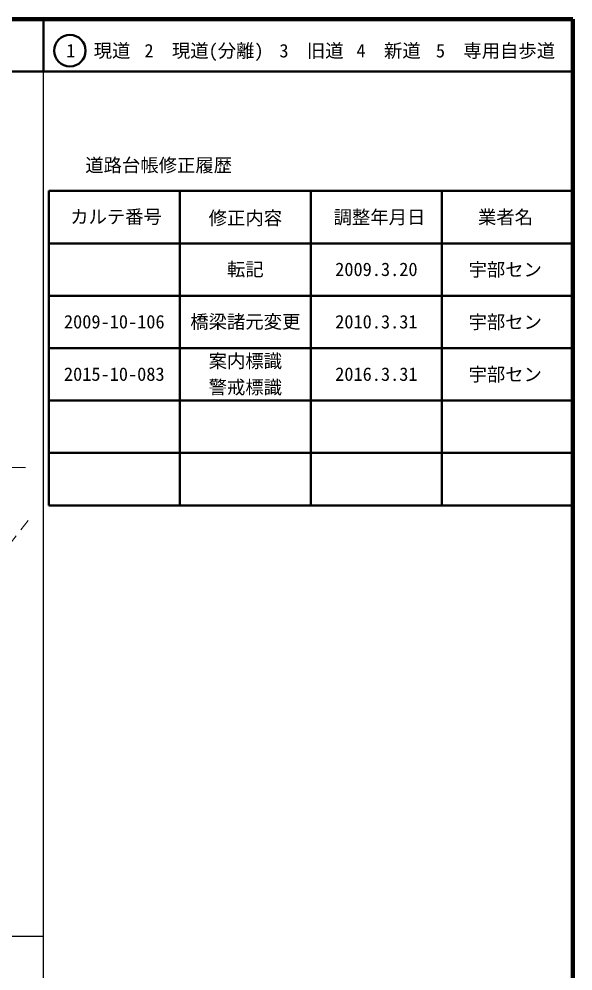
# Model space of a CAD drawing. Units: millimetres, scale not verified. Extents: x 40000 to 680000, y 20000 to 380000.
# Drawn here: x 574334 to 680000, y 198357 to 380000 of the extents above; entities that cross this region are included whole.
import ezdxf
from ezdxf.enums import TextEntityAlignment as Align

# ---------------------------------------------------------------- set-up
doc = ezdxf.new("R2010")
doc.units = ezdxf.units.MM
doc.header["$LTSCALE"] = 1000
doc.linetypes.add('CHAIN', pattern=[18.5, 12, -1.5, 3.5, -1.5])
for name, color, linetype, lineweight in [('S-BMK', 2, 'CHAIN', 13), ('S-STR-HTXT', 7, 'Continuous', 13), ('S-TTL', 2, 'Continuous', 140), ('S-TTL-BAND', 7, 'Continuous', 25), ('S-TTL-FRAM', 2, 'Continuous', 50), ('S-TTL-LINE', 7, 'Continuous', 50)]:
    doc.layers.add(name, color=color, linetype=linetype, lineweight=lineweight)
doc.layers.add('S-TTL-TXT', color=7, linetype='Continuous')
doc.styles.add('ＭＳ ゴシック', font='')
doc.styles.get('ＭＳ ゴシック').set_extended_font_data('MS Gothic')

msp = doc.modelspace()

# ---------------------------------------------------------------- linework, layer by layer
at = {"layer": 'S-BMK'}
msp.add_line((552176, 253184), (576049, 284339), dxfattribs=at)
at = {"layer": 'S-STR-HTXT'}
msp.add_line((556579, 294396), (575579, 294396), dxfattribs=at)
at = {"layer": 'S-TTL'}
for p, q in [((680000, 380000), (40000, 380000)), ((680000, 20000), (680000, 380000))]:
    msp.add_line(p, q, dxfattribs=at)
at = {"layer": 'S-TTL-BAND'}
for p, q in [((579000, 20000), (579000, 370000)), ((40000, 205000), (579000, 205000))]:
    msp.add_line(p, q, dxfattribs=at)
at = {"layer": 'S-TTL-FRAM'}
for p, q in [((580000, 347197), (580000, 287197)), ((580000, 347197), (680000, 347197)), ((580000, 287197), (680000, 287197))]:
    msp.add_line(p, q, dxfattribs=at)
at = {"layer": 'S-TTL-LINE'}
for p, q in [((579000, 380000), (579000, 370000)), ((40000, 370000), (680000, 370000)), ((605000, 347197), (605000, 287197)), ((630000, 347197), (630000, 287197)), ((655000, 347197), (655000, 287197)), ((580000, 337197), (680000, 337197)), ((580000, 327197), (680000, 327197)), ((580000, 317197), (680000, 317197)), ((580000, 307197), (680000, 307197)), ((580000, 297197), (680000, 297197))]:
    msp.add_line(p, q, dxfattribs=at)
msp.add_circle((584031, 373958), 3000, dxfattribs=at)

# ---------------------------------------------------------------- texts
at = {"layer": 'S-TTL-TXT', "style": 'ＭＳ ゴシック'}
for s, p in [('1\u3000現道', (589448, 373958)), ('2\u3000現道(分離)', (609619, 373958)), ('3\u3000旧道', (630121, 373958)), ('4\u3000新道', (644824, 373958)), ('5\u3000専用自歩道', (665228, 373958)), ('道路台帳修正履歴', (600968, 352113)), ('カルテ番号', (592839, 342277)), ('修正内容', (617509, 342023)), ('調整年月日', (643089, 342197)), ('業者名', (667134, 342197)), ('転記', (617500, 332245)), ('2009.3.20', (642500, 332245)), ('宇部セン', (667077, 332189)), ('2009-10-106', (592500, 322245)), ('橋梁諸元変更', (617500, 322245)), ('2010.3.31', (642500, 322245)), ('宇部セン', (667077, 322189)), ('案内標識', (617500, 314745)), ('2015-10-083', (592500, 312245)), ('2016.3.31', (642500, 312245)), ('宇部セン', (667077, 312189)), ('警戒標識', (617500, 309745))]:
    msp.add_text(s, height=2566, dxfattribs=at).set_placement(p, align=Align.MIDDLE_CENTER)

doc.saveas('drawing.dxf')
